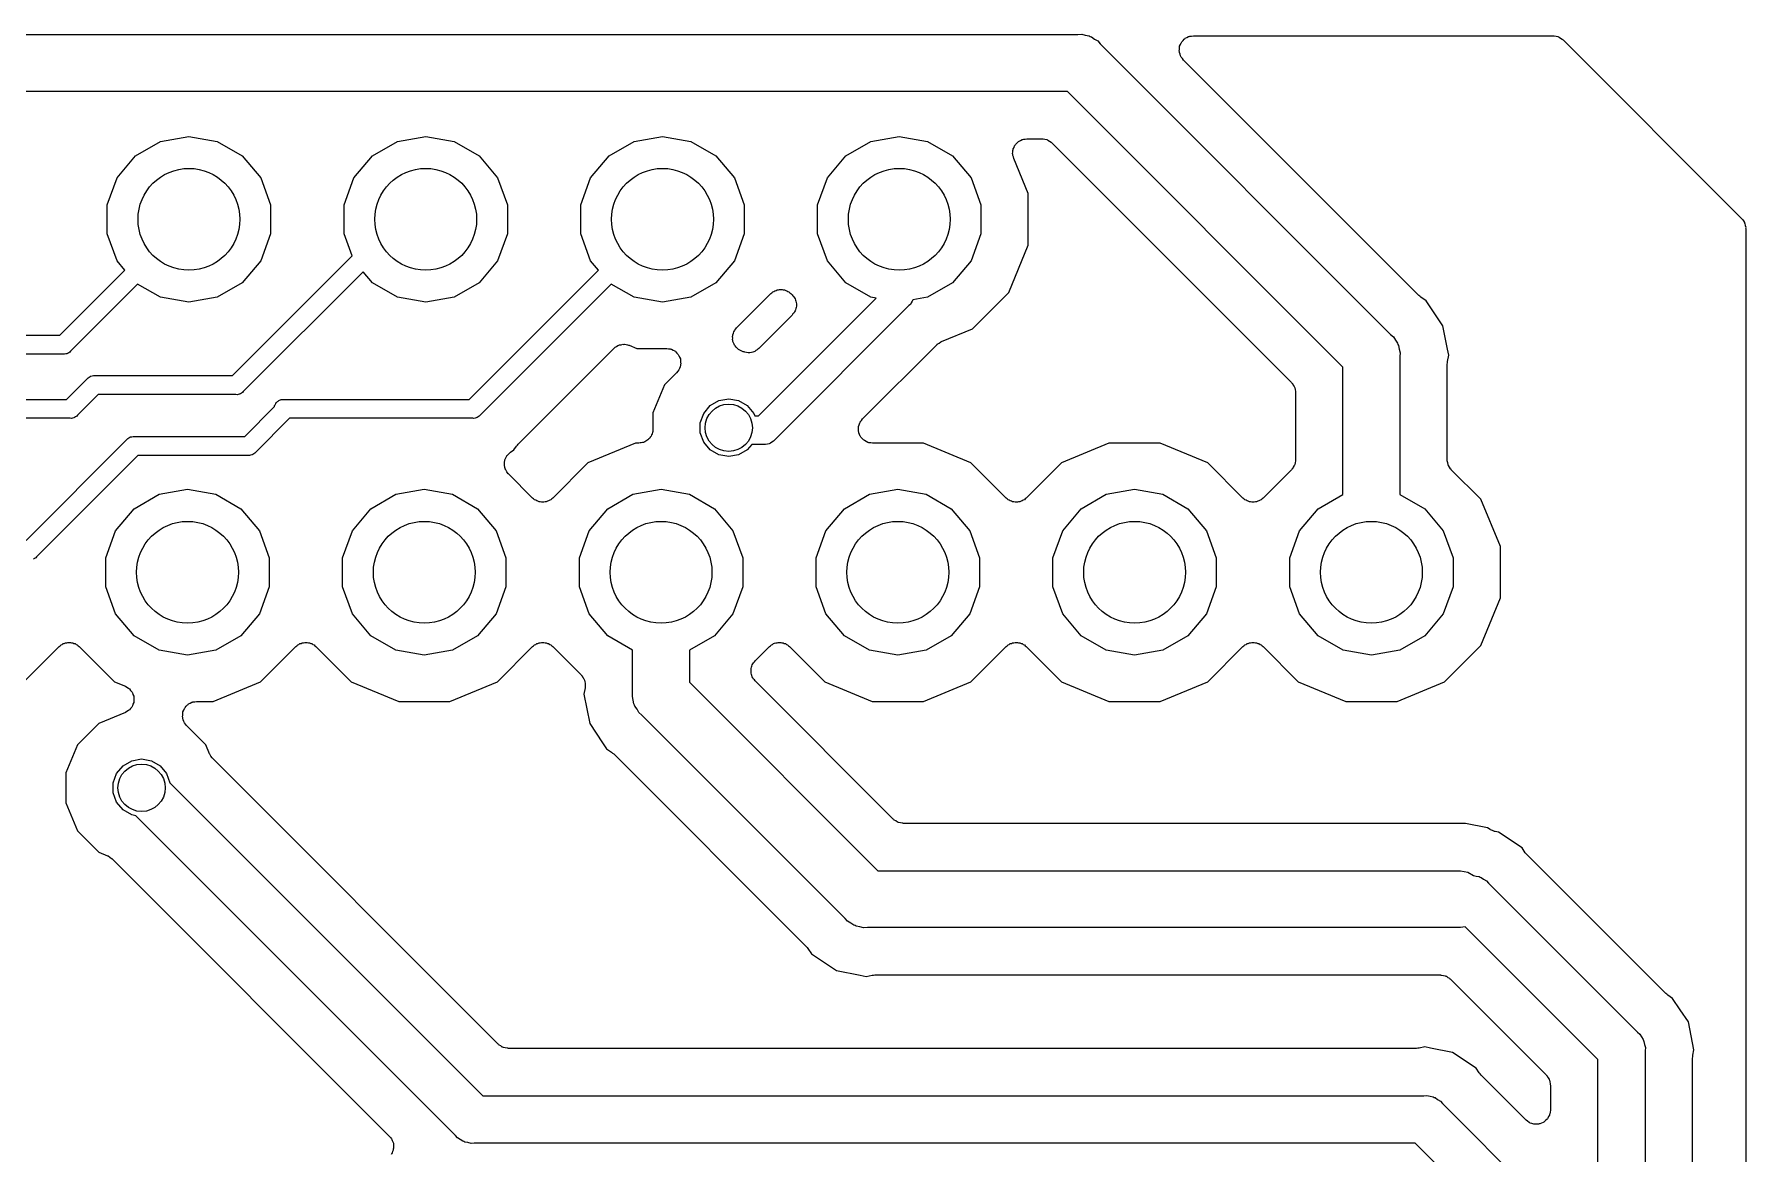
# Model space of a CAD drawing. Extents: x 24 to 196, y -189 to -31.
# Drawn here: x 177.28 to 195.64, y -44.95 to -32.94 of the extents above; entities that cross this region are included whole.
import ezdxf

# ---------------------------------------------------------------- set-up
doc = ezdxf.new("R2010")
doc.units = 0
doc.header["$MEASUREMENT"] = 0
doc.layers.add('BLACK', color=7, linetype='CONTINUOUS')

msp = doc.modelspace()

# ---------------------------------------------------------------- linework, layer by layer
at = {"layer": 'BLACK', "linetype": 'CONTINUOUS'}
for p, q in [((167.933, -32.9438), (188.48, -32.9438)), ((188.48, -32.9438), (188.52, -32.9403)), ((188.52, -32.9403), (188.559, -32.9507)), ((188.559, -32.9507), (188.599, -32.9578)), ((188.599, -32.9578), (188.611, -32.9646)), ((188.611, -32.9646), (188.624, -32.9681)), ((188.624, -32.9681), (188.657, -32.9913)), ((188.657, -32.9913), (188.692, -33.0115)), ((188.692, -33.0115), (188.718, -33.0425)), ((188.718, -33.0425), (191.834, -36.1583)), ((189.58, -33.0514), (189.587, -33.0327)), ((189.587, -33.0327), (189.591, -33.0276)), ((189.591, -33.0276), (189.594, -33.0215)), ((189.594, -33.0215), (189.608, -33.0074)), ((189.608, -33.0074), (189.621, -32.9922)), ((189.621, -32.9922), (189.627, -32.9888)), ((189.627, -32.9888), (189.631, -32.9841)), ((189.631, -32.9841), (189.649, -32.9756)), ((189.649, -32.9756), (189.667, -32.9657)), ((189.667, -32.9657), (189.673, -32.9645)), ((189.673, -32.9645), (189.679, -32.9617)), ((189.679, -32.9617), (189.699, -32.96)), ((189.699, -32.96), (189.719, -32.9565)), ((189.719, -32.9565), (193.577, -32.9565)), ((193.577, -32.9565), (193.583, -32.9577)), ((193.583, -32.9577), (193.59, -32.9571)), ((193.59, -32.9571), (193.609, -32.9622)), ((193.609, -32.9622), (193.629, -32.9657)), ((193.629, -32.9657), (193.634, -32.969)), ((193.634, -32.969), (193.641, -32.9708)), ((193.641, -32.9708), (193.657, -32.9822)), ((193.657, -32.9822), (193.675, -32.9922)), ((193.675, -32.9922), (193.679, -32.9973)), ((193.679, -32.9973), (193.684, -33.0011)), ((193.684, -33.0011), (195.599, -34.9157)), ((189.567, -33.1222), (189.569, -33.1024)), ((189.569, -33.1287), (189.567, -33.1222)), ((189.569, -33.0824), (189.571, -33.0761)), ((189.569, -33.1024), (189.569, -33.0824)), ((189.569, -33.1354), (189.569, -33.1287)), ((189.575, -33.1541), (189.569, -33.1354)), ((189.571, -33.0695), (189.58, -33.0514)), ((189.571, -33.0761), (189.571, -33.0695)), ((189.581, -33.1733), (189.575, -33.1541)), ((189.584, -33.1788), (189.581, -33.1733)), ((189.587, -33.1851), (189.584, -33.1788)), ((189.6, -33.2004), (189.587, -33.1851)), ((189.611, -33.2167), (189.6, -33.2004)), ((192.136, -35.7412), (189.611, -33.2167)), ((188.367, -33.5534), (168.046, -33.5534)), ((191.323, -36.5095), (188.367, -33.5534)), ((178.371, -34.2434), (178.639, -34.0888)), ((178.639, -34.0888), (178.943, -34.0352)), ((178.943, -34.0352), (179.247, -34.0888)), ((179.247, -34.0888), (179.515, -34.2434)), ((180.911, -34.2434), (181.179, -34.0888)), ((181.179, -34.0888), (181.483, -34.0352)), ((181.483, -34.0352), (181.787, -34.0888)), ((181.787, -34.0888), (182.055, -34.2434)), ((183.451, -34.2434), (183.719, -34.0888)), ((183.719, -34.0888), (184.023, -34.0352)), ((184.023, -34.0352), (184.327, -34.0888)), ((184.327, -34.0888), (184.595, -34.2434)), ((185.991, -34.2434), (186.259, -34.0888)), ((186.259, -34.0888), (186.563, -34.0352)), ((186.563, -34.0352), (186.867, -34.0888)), ((186.867, -34.0888), (187.135, -34.2434)), ((187.794, -34.1532), (187.8, -34.1376)), ((187.8, -34.1376), (187.806, -34.1299)), ((187.806, -34.1299), (187.811, -34.121)), ((187.811, -34.121), (187.823, -34.1098)), ((187.823, -34.1098), (187.834, -34.0971)), ((187.834, -34.0971), (187.842, -34.092)), ((187.842, -34.092), (187.85, -34.0853)), ((187.85, -34.0853), (187.865, -34.0789)), ((187.865, -34.0789), (187.88, -34.0706)), ((187.88, -34.0706), (187.889, -34.0688)), ((187.889, -34.0688), (187.899, -34.065)), ((187.899, -34.065), (187.915, -34.0643)), ((187.915, -34.0643), (187.932, -34.0614)), ((187.932, -34.0614), (188.094, -34.0614)), ((188.094, -34.0614), (188.1, -34.0626)), ((188.1, -34.0626), (188.107, -34.062)), ((188.107, -34.062), (188.126, -34.0671)), ((188.126, -34.0671), (188.146, -34.0706)), ((188.146, -34.0706), (188.152, -34.0739)), ((188.152, -34.0739), (188.158, -34.0757)), ((188.158, -34.0757), (188.174, -34.0871)), ((188.174, -34.0871), (188.192, -34.0971)), ((188.192, -34.0971), (188.196, -34.1022)), ((188.196, -34.1022), (188.201, -34.106)), ((188.201, -34.106), (190.771, -36.6752)), ((178.172, -34.4801), (178.371, -34.2434)), ((179.515, -34.2434), (179.714, -34.4801)), ((180.712, -34.4801), (180.911, -34.2434)), ((182.055, -34.2434), (182.254, -34.4801)), ((183.252, -34.4801), (183.451, -34.2434)), ((184.595, -34.2434), (184.794, -34.4801)), ((185.792, -34.4801), (185.991, -34.2434)), ((187.135, -34.2434), (187.334, -34.4801)), ((187.779, -34.2204), (187.782, -34.204)), ((187.782, -34.2302), (187.779, -34.2204)), ((187.782, -34.1873), (187.785, -34.1779)), ((187.782, -34.204), (187.782, -34.1873)), ((187.782, -34.2403), (187.782, -34.2302)), ((187.787, -34.2559), (187.782, -34.2403)), ((187.785, -34.1779), (187.786, -34.168)), ((187.786, -34.168), (187.794, -34.1532)), ((187.791, -34.2721), (187.787, -34.2559)), ((187.947, -34.6496), (187.791, -34.2721)), ((178.067, -34.7705), (178.172, -34.4801)), ((179.714, -34.4801), (179.819, -34.7705)), ((180.607, -34.7705), (180.712, -34.4801)), ((182.254, -34.4801), (182.359, -34.7705)), ((183.147, -34.7705), (183.252, -34.4801)), ((184.794, -34.4801), (184.899, -34.7705)), ((185.687, -34.7705), (185.792, -34.4801)), ((187.334, -34.4801), (187.439, -34.7705)), ((187.947, -35.2004), (187.947, -34.6496)), ((178.067, -35.0795), (178.067, -34.7705)), ((179.819, -34.7705), (179.819, -35.0795)), ((180.607, -35.0795), (180.607, -34.7705)), ((182.359, -34.7705), (182.359, -35.0795)), ((183.147, -35.0795), (183.147, -34.7705)), ((184.899, -34.7705), (184.899, -35.0795)), ((185.687, -35.0795), (185.687, -34.7705)), ((187.439, -34.7705), (187.439, -35.0795)), ((195.599, -34.9157), (195.603, -34.9212)), ((195.603, -34.9212), (195.608, -34.9255)), ((195.608, -34.9255), (195.618, -34.9427)), ((195.618, -34.9427), (195.629, -34.959)), ((195.629, -34.959), (195.631, -34.9655)), ((195.631, -34.9655), (195.634, -34.9713)), ((195.634, -34.9713), (195.638, -34.9909)), ((195.638, -34.9909), (195.643, -35.0102)), ((195.643, -35.0102), (195.642, -35.0169)), ((195.642, -35.0169), (195.644, -35.0235)), ((195.644, -35.0235), (195.643, -150.796)), ((178.172, -35.3699), (178.067, -35.0795)), ((179.819, -35.0795), (179.714, -35.3699)), ((180.693, -35.3171), (180.607, -35.0795)), ((182.359, -35.0795), (182.254, -35.3699)), ((183.252, -35.3699), (183.147, -35.0795)), ((184.899, -35.0795), (184.794, -35.3699)), ((185.792, -35.3699), (185.687, -35.0795)), ((187.439, -35.0795), (187.334, -35.3699)), ((187.737, -35.7091), (187.947, -35.2004)), ((178.255, -35.4689), (178.172, -35.3699)), ((179.409, -36.6014), (180.693, -35.3171)), ((179.714, -35.3699), (179.515, -35.6066)), ((182.254, -35.3699), (182.055, -35.6066)), ((183.335, -35.4689), (183.252, -35.3699)), ((184.794, -35.3699), (184.595, -35.6066)), ((185.991, -35.6066), (185.792, -35.3699)), ((187.334, -35.3699), (187.135, -35.6066)), ((177.557, -36.1676), (178.255, -35.4689)), ((178.393, -35.6191), (177.674, -36.3379)), ((178.639, -35.7612), (178.393, -35.6191)), ((179.515, -35.6066), (179.247, -35.7612)), ((180.811, -35.487), (179.526, -36.7717)), ((180.911, -35.6066), (180.811, -35.487)), ((181.179, -35.7612), (180.911, -35.6066)), ((182.055, -35.6066), (181.787, -35.7612)), ((181.949, -36.8554), (183.335, -35.4689)), ((183.473, -35.6191), (182.066, -37.0257)), ((183.719, -35.7612), (183.473, -35.6191)), ((184.595, -35.6066), (184.327, -35.7612)), ((186.259, -35.7612), (185.991, -35.6066)), ((187.135, -35.6066), (186.867, -35.7612)), ((178.943, -35.8148), (178.639, -35.7612)), ((179.247, -35.7612), (178.943, -35.8148)), ((181.483, -35.8148), (181.179, -35.7612)), ((181.787, -35.7612), (181.483, -35.8148)), ((184.023, -35.8148), (183.719, -35.7612)), ((184.327, -35.7612), (184.023, -35.8148)), ((184.818, -36.0872), (185.185, -35.7205)), ((185.052, -37.0332), (186.314, -35.771)), ((185.185, -35.7205), (185.196, -35.7128)), ((185.196, -35.7128), (185.206, -35.7034)), ((185.206, -35.7034), (185.218, -35.6977)), ((185.218, -35.6977), (185.229, -35.6901)), ((185.229, -35.6901), (185.241, -35.6867)), ((185.241, -35.6867), (185.254, -35.681)), ((185.254, -35.681), (185.267, -35.6799)), ((185.267, -35.6799), (185.28, -35.6764)), ((185.28, -35.6764), (185.293, -35.6776)), ((185.293, -35.6776), (185.306, -35.6764)), ((185.306, -35.6764), (185.319, -35.6799)), ((185.319, -35.6799), (185.332, -35.681)), ((185.332, -35.681), (185.345, -35.6867)), ((185.345, -35.6867), (185.357, -35.6901)), ((185.357, -35.6901), (185.368, -35.6977)), ((185.368, -35.6977), (185.38, -35.7034)), ((185.38, -35.7034), (185.39, -35.7128)), ((185.39, -35.7128), (185.401, -35.7205)), ((185.401, -35.7205), (185.416, -35.7355)), ((185.416, -35.7355), (185.423, -35.7464)), ((185.423, -35.7464), (185.433, -35.7559)), ((185.433, -35.7559), (185.439, -35.7679)), ((185.439, -35.7679), (185.446, -35.7789)), ((185.446, -35.7789), (185.45, -35.7917)), ((185.45, -35.7917), (185.455, -35.8038)), ((186.314, -35.771), (186.259, -35.7612)), ((186.705, -35.7966), (186.703, -35.8032)), ((186.708, -35.7907), (186.705, -35.7966)), ((186.709, -35.7891), (186.708, -35.7907)), ((186.867, -35.7612), (186.709, -35.7891)), ((187.347, -36.0986), (187.737, -35.7091)), ((192.148, -35.7498), (192.136, -35.7412)), ((192.159, -35.7602), (192.148, -35.7498)), ((192.214, -35.7972), (192.159, -35.7602)), ((192.251, -35.8526), (192.214, -35.7972)), ((185.416, -35.951), (185.055, -36.3116)), ((186.666, -35.8503), (185.228, -37.2887)), ((185.423, -35.9401), (185.416, -35.951)), ((185.433, -35.9307), (185.423, -35.9401)), ((185.439, -35.9186), (185.433, -35.9307)), ((185.446, -35.9077), (185.439, -35.9186)), ((185.45, -35.8948), (185.446, -35.9077)), ((185.455, -35.8827), (185.45, -35.8948)), ((185.455, -35.8038), (185.456, -35.8171)), ((185.456, -35.8694), (185.455, -35.8827)), ((185.456, -35.8171), (185.46, -35.83)), ((185.46, -35.8566), (185.456, -35.8694)), ((185.46, -35.83), (185.459, -35.8433)), ((185.459, -35.8433), (185.46, -35.8566)), ((186.682, -35.8373), (186.666, -35.8503)), ((186.692, -35.8198), (186.682, -35.8373)), ((186.703, -35.8032), (186.692, -35.8198)), ((192.394, -36.0661), (192.251, -35.8526)), ((192.251, -35.8526), (192.251, -35.8526)), ((175.432, -36.1676), (177.557, -36.1676)), ((184.777, -36.162), (184.784, -36.1467)), ((184.777, -36.172), (184.777, -36.162)), ((184.784, -36.1467), (184.788, -36.1306)), ((184.788, -36.1306), (184.794, -36.1224)), ((184.794, -36.1224), (184.798, -36.1131)), ((184.798, -36.1131), (184.809, -36.1009)), ((184.809, -36.1009), (184.818, -36.0872)), ((187.015, -36.2361), (187.347, -36.0986)), ((191.834, -36.1583), (191.865, -36.1843)), ((192.444, -36.3179), (192.394, -36.0661)), ((177.665, -36.3482), (177.653, -36.355)), ((177.674, -36.3379), (177.665, -36.3482)), ((182.475, -37.335), (183.501, -36.309)), ((183.501, -36.309), (183.509, -36.3033)), ((183.509, -36.3033), (183.516, -36.2959)), ((183.516, -36.2959), (183.531, -36.2882)), ((183.531, -36.2882), (183.544, -36.2786)), ((183.544, -36.2786), (183.554, -36.2761)), ((183.554, -36.2761), (183.563, -36.2714)), ((183.563, -36.2714), (183.58, -36.2693)), ((183.58, -36.2693), (183.596, -36.2649)), ((183.596, -36.2649), (183.606, -36.2658)), ((183.606, -36.2658), (183.616, -36.2645)), ((183.616, -36.2645), (183.632, -36.2681)), ((183.632, -36.2681), (183.648, -36.2696)), ((183.648, -36.2696), (183.657, -36.2738)), ((183.657, -36.2738), (183.667, -36.276)), ((183.667, -36.276), (183.748, -36.3093)), ((183.748, -36.3093), (184.068, -36.3093)), ((184.068, -36.3093), (184.087, -36.3128)), ((184.087, -36.3128), (184.107, -36.3145)), ((184.107, -36.3145), (184.113, -36.3173)), ((184.113, -36.3173), (184.12, -36.3185)), ((184.12, -36.3185), (184.137, -36.3284)), ((184.137, -36.3284), (184.155, -36.3369)), ((184.155, -36.3369), (184.16, -36.3416)), ((184.16, -36.3416), (184.166, -36.345)), ((184.166, -36.345), (184.178, -36.3602)), ((184.774, -36.1817), (184.777, -36.172)), ((184.776, -36.1983), (184.774, -36.1817)), ((184.775, -36.2149), (184.776, -36.1983)), ((184.778, -36.2245), (184.775, -36.2149)), ((184.779, -36.2345), (184.778, -36.2245)), ((184.786, -36.2495), (184.779, -36.2345)), ((184.791, -36.2654), (184.786, -36.2495)), ((184.797, -36.2733), (184.791, -36.2654)), ((184.801, -36.2824), (184.797, -36.2733)), ((184.813, -36.2942), (184.801, -36.2824)), ((184.823, -36.3074), (184.813, -36.2942)), ((184.832, -36.3128), (184.823, -36.3074)), ((184.839, -36.3198), (184.832, -36.3128)), ((184.854, -36.3269), (184.839, -36.3198)), ((184.868, -36.3358), (184.854, -36.3269)), ((184.889, -36.3446), (184.868, -36.3358)), ((184.899, -36.3468), (184.889, -36.3446)), ((184.908, -36.351), (184.899, -36.3468)), ((184.925, -36.3525), (184.908, -36.351)), ((184.941, -36.3561), (184.925, -36.3525)), ((184.977, -36.3513), (184.961, -36.3556)), ((184.993, -36.3492), (184.977, -36.3513)), ((185.002, -36.3445), (184.993, -36.3492)), ((185.012, -36.3419), (185.002, -36.3445)), ((185.026, -36.3324), (185.012, -36.3419)), ((185.04, -36.3247), (185.026, -36.3324)), ((185.047, -36.3173), (185.04, -36.3247)), ((185.055, -36.3116), (185.047, -36.3173)), ((186.169, -37.0655), (186.966, -36.2692)), ((186.966, -36.2692), (186.968, -36.2672)), ((186.968, -36.2672), (186.97, -36.2646)), ((186.97, -36.2646), (186.99, -36.2521)), ((186.99, -36.2521), (187.009, -36.2388)), ((187.009, -36.2388), (187.012, -36.2379)), ((187.012, -36.2379), (187.015, -36.2361)), ((191.865, -36.1843), (191.885, -36.2193)), ((191.885, -36.2193), (191.909, -36.2524)), ((191.909, -36.2524), (191.912, -36.2656)), ((191.912, -36.2656), (191.919, -36.2773)), ((191.919, -36.2773), (191.926, -36.3172)), ((191.926, -36.3172), (191.936, -36.3562)), ((192.457, -36.3832), (192.444, -36.3179)), ((192.444, -36.3179), (192.444, -36.3179)), ((177.594, -36.3708), (175.469, -36.3708)), ((177.608, -36.372), (177.594, -36.3708)), ((177.621, -36.3685), (177.608, -36.372)), ((177.634, -36.3662), (177.621, -36.3685)), ((177.638, -36.3639), (177.634, -36.3662)), ((177.642, -36.3627), (177.638, -36.3639)), ((177.653, -36.355), (177.642, -36.3627)), ((184.178, -36.3602), (184.193, -36.3743)), ((184.193, -36.3743), (184.195, -36.3804)), ((184.195, -36.3804), (184.2, -36.3855)), ((184.2, -36.3855), (184.206, -36.4042)), ((184.202, -36.5316), (184.2, -36.5379)), ((184.206, -36.5261), (184.202, -36.5316)), ((184.206, -36.4042), (184.215, -36.4223)), ((184.211, -36.5069), (184.206, -36.5261)), ((184.218, -36.4882), (184.211, -36.5069)), ((184.215, -36.4223), (184.215, -36.4289)), ((184.215, -36.4289), (184.218, -36.4352)), ((184.218, -36.4352), (184.218, -36.4552)), ((184.218, -36.4552), (184.22, -36.475)), ((184.22, -36.475), (184.218, -36.4815)), ((184.218, -36.4815), (184.218, -36.4882)), ((184.951, -36.3548), (184.941, -36.3561)), ((184.961, -36.3556), (184.951, -36.3548)), ((191.323, -37.8741), (191.323, -36.5095)), ((191.936, -36.3562), (191.933, -36.3965)), ((191.933, -36.3965), (191.933, -37.8741)), ((192.441, -36.4783), (192.443, -36.4635)), ((192.441, -37.502), (192.441, -36.4783)), ((192.443, -36.4635), (192.444, -36.4485)), ((192.444, -36.4485), (192.457, -36.3832)), ((177.631, -36.8554), (177.852, -36.6343)), ((177.852, -36.6343), (177.861, -36.624)), ((177.861, -36.624), (177.872, -36.6172)), ((177.872, -36.6172), (177.883, -36.6095)), ((177.883, -36.6095), (177.888, -36.6083)), ((177.888, -36.6083), (177.892, -36.6061)), ((177.892, -36.6061), (177.905, -36.6037)), ((177.905, -36.6037), (177.918, -36.6002)), ((177.918, -36.6002), (177.931, -36.6014)), ((177.931, -36.6014), (179.409, -36.6014)), ((184.045, -36.6998), (183.921, -36.9985)), ((184.175, -36.5695), (184.045, -36.6998)), ((184.187, -36.5532), (184.175, -36.5695)), ((184.2, -36.5379), (184.187, -36.5532)), ((190.771, -36.6752), (190.774, -36.6807)), ((190.774, -36.6807), (190.78, -36.685)), ((190.78, -36.685), (190.79, -36.7023)), ((190.79, -36.7023), (190.801, -36.7186)), ((190.801, -36.7186), (190.803, -36.7251)), ((175.605, -36.8554), (177.631, -36.8554)), ((177.969, -36.8046), (177.748, -37.0257)), ((179.447, -36.8046), (177.969, -36.8046)), ((179.46, -36.8058), (179.447, -36.8046)), ((179.473, -36.8023), (179.46, -36.8058)), ((179.486, -36.7999), (179.473, -36.8023)), ((179.49, -36.7977), (179.486, -36.7999)), ((179.495, -36.7965), (179.49, -36.7977)), ((179.506, -36.7888), (179.495, -36.7965)), ((179.517, -36.782), (179.506, -36.7888)), ((179.526, -36.7717), (179.517, -36.782)), ((179.87, -36.9054), (179.875, -36.8985)), ((179.875, -36.8985), (179.88, -36.8907)), ((179.88, -36.8907), (179.887, -36.8849)), ((179.887, -36.8849), (179.893, -36.878)), ((179.893, -36.878), (179.901, -36.8735)), ((179.901, -36.8735), (179.907, -36.8677)), ((179.907, -36.8677), (179.916, -36.8646)), ((179.916, -36.8646), (179.924, -36.8601)), ((179.924, -36.8601), (179.933, -36.8585)), ((179.933, -36.8585), (179.941, -36.8554)), ((179.941, -36.8554), (181.949, -36.8554)), ((184.535, -36.9231), (184.628, -36.8694)), ((184.628, -36.8694), (184.734, -36.8507)), ((184.734, -36.8507), (184.84, -36.8694)), ((184.84, -36.8694), (184.933, -36.9231)), ((190.803, -36.7251), (190.806, -36.7309)), ((190.806, -36.7309), (190.809, -36.7505)), ((190.809, -36.7505), (190.815, -36.7697)), ((190.815, -36.7697), (190.814, -36.7764)), ((190.814, -36.7764), (190.815, -36.783)), ((190.815, -36.783), (190.815, -37.502)), ((177.669, -37.0586), (175.643, -37.0586)), ((177.682, -37.0598), (177.669, -37.0586)), ((177.695, -37.0563), (177.682, -37.0598)), ((177.708, -37.0539), (177.695, -37.0563)), ((177.712, -37.0517), (177.708, -37.0539)), ((177.717, -37.0505), (177.712, -37.0517)), ((177.728, -37.0428), (177.717, -37.0505)), ((177.739, -37.036), (177.728, -37.0428)), ((177.748, -37.0257), (177.739, -37.036)), ((179.541, -37.2534), (179.859, -36.9357)), ((180.023, -37.0586), (179.658, -37.4237)), ((179.859, -36.9357), (179.86, -36.9306)), ((179.86, -36.9306), (179.862, -36.9217)), ((179.862, -36.9217), (179.867, -36.9139)), ((179.867, -36.9139), (179.87, -36.9054)), ((181.987, -37.0586), (180.023, -37.0586)), ((182, -37.0598), (181.987, -37.0586)), ((182.013, -37.0563), (182, -37.0598)), ((182.026, -37.0539), (182.013, -37.0563)), ((182.03, -37.0517), (182.026, -37.0539)), ((182.035, -37.0505), (182.03, -37.0517)), ((182.046, -37.0428), (182.035, -37.0505)), ((182.057, -37.036), (182.046, -37.0428)), ((182.066, -37.0257), (182.057, -37.036)), ((183.921, -36.9985), (183.921, -37.1733)), ((184.429, -37.1065), (184.466, -37.0055)), ((184.466, -37.0055), (184.535, -36.9231)), ((184.933, -36.9231), (185.002, -37.0055)), ((185.002, -37.0055), (185.012, -37.0332)), ((185.012, -37.0332), (185.052, -37.0332)), ((186.145, -37.0971), (186.158, -37.0818)), ((186.158, -37.0818), (186.169, -37.0655)), ((178.287, -37.276), (178.298, -37.2692)), ((178.298, -37.2692), (178.309, -37.2615)), ((178.309, -37.2615), (178.314, -37.2603)), ((178.314, -37.2603), (178.318, -37.2581)), ((178.318, -37.2581), (178.331, -37.2557)), ((178.331, -37.2557), (178.344, -37.2522)), ((178.344, -37.2522), (178.357, -37.2534)), ((178.357, -37.2534), (179.541, -37.2534)), ((183.886, -37.2713), (183.876, -37.2798)), ((183.892, -37.2597), (183.886, -37.2713)), ((183.901, -37.2495), (183.892, -37.2597)), ((183.906, -37.237), (183.901, -37.2495)), ((183.912, -37.2254), (183.906, -37.237)), ((183.915, -37.2123), (183.912, -37.2254)), ((183.919, -37.1998), (183.915, -37.2123)), ((183.921, -37.1733), (183.919, -37.1864)), ((183.919, -37.1864), (183.919, -37.1998)), ((184.429, -37.2139), (184.429, -37.1065)), ((184.466, -37.315), (184.429, -37.2139)), ((186.125, -37.16), (186.127, -37.1535)), ((186.127, -37.1798), (186.125, -37.16)), ((186.127, -37.1468), (186.134, -37.1281)), ((186.127, -37.1535), (186.127, -37.1468)), ((186.127, -37.1998), (186.127, -37.1798)), ((186.129, -37.2061), (186.127, -37.1998)), ((186.13, -37.2127), (186.129, -37.2061)), ((186.138, -37.2308), (186.13, -37.2127)), ((186.134, -37.1281), (186.139, -37.1089)), ((186.145, -37.2495), (186.138, -37.2308)), ((186.139, -37.1089), (186.143, -37.1034)), ((186.143, -37.1034), (186.145, -37.0971)), ((186.149, -37.2546), (186.145, -37.2495)), ((186.152, -37.2607), (186.149, -37.2546)), ((186.166, -37.2748), (186.152, -37.2607)), ((177.196, -38.3682), (178.278, -37.2863)), ((178.278, -37.2863), (178.287, -37.276)), ((179.605, -37.4543), (179.592, -37.4578)), ((179.618, -37.4519), (179.605, -37.4543)), ((179.622, -37.4497), (179.618, -37.4519)), ((179.627, -37.4485), (179.622, -37.4497)), ((179.638, -37.4408), (179.627, -37.4485)), ((179.649, -37.434), (179.638, -37.4408)), ((179.658, -37.4237), (179.649, -37.434)), ((182.356, -37.4574), (182.374, -37.4403)), ((182.374, -37.4403), (182.391, -37.4227)), ((182.391, -37.4227), (182.393, -37.422)), ((182.393, -37.422), (182.394, -37.4208)), ((182.394, -37.4208), (182.43, -37.3965)), ((182.43, -37.3965), (182.456, -37.3581)), ((182.456, -37.3581), (182.467, -37.3473)), ((182.467, -37.3473), (182.475, -37.335)), ((183.733, -37.3257), (183.224, -37.5364)), ((183.769, -37.3257), (183.733, -37.3257)), ((183.782, -37.3234), (183.769, -37.3257)), ((183.795, -37.3234), (183.782, -37.3234)), ((183.808, -37.3188), (183.795, -37.3234)), ((183.821, -37.3165), (183.808, -37.3188)), ((183.833, -37.3098), (183.821, -37.3165)), ((183.845, -37.3053), (183.833, -37.3098)), ((183.855, -37.2967), (183.845, -37.3053)), ((183.867, -37.29), (183.855, -37.2967)), ((183.876, -37.2798), (183.867, -37.29)), ((184.535, -37.3973), (184.466, -37.315)), ((184.628, -37.451), (184.535, -37.3973)), ((184.734, -37.4697), (184.628, -37.451)), ((184.84, -37.451), (184.734, -37.4697)), ((184.933, -37.3973), (184.84, -37.451)), ((184.983, -37.338), (184.933, -37.3973)), ((185.109, -37.338), (184.983, -37.338)), ((185.129, -37.3398), (185.109, -37.338)), ((185.148, -37.3345), (185.129, -37.3398)), ((185.168, -37.331), (185.148, -37.3345)), ((185.174, -37.3276), (185.168, -37.331)), ((185.181, -37.3259), (185.174, -37.3276)), ((185.197, -37.3143), (185.181, -37.3259)), ((185.215, -37.3041), (185.197, -37.3143)), ((185.228, -37.2887), (185.215, -37.3041)), ((186.179, -37.29), (186.166, -37.2748)), ((186.185, -37.2934), (186.179, -37.29)), ((186.19, -37.2981), (186.185, -37.2934)), ((186.208, -37.3066), (186.19, -37.2981)), ((186.225, -37.3165), (186.208, -37.3066)), ((186.231, -37.3177), (186.225, -37.3165)), ((186.238, -37.3205), (186.231, -37.3177)), ((186.257, -37.3222), (186.238, -37.3205)), ((186.277, -37.3257), (186.257, -37.3222)), ((186.823, -37.3257), (186.277, -37.3257)), ((187.332, -37.5364), (186.823, -37.3257)), ((188.813, -37.3257), (188.304, -37.5364)), ((189.363, -37.3257), (188.813, -37.3257)), ((189.872, -37.5364), (189.363, -37.3257)), ((178.395, -37.4566), (177.308, -38.5437)), ((179.579, -37.4566), (178.395, -37.4566)), ((179.592, -37.4578), (179.579, -37.4566)), ((182.327, -37.5575), (182.329, -37.5328)), ((182.327, -37.5591), (182.327, -37.5575)), ((182.327, -37.5608), (182.327, -37.5591)), ((182.333, -37.5848), (182.327, -37.5608)), ((182.329, -37.5328), (182.332, -37.5081)), ((182.332, -37.5049), (182.343, -37.4826)), ((182.332, -37.5066), (182.332, -37.5049)), ((182.332, -37.5081), (182.332, -37.5066)), ((182.339, -37.6089), (182.333, -37.5848)), ((182.34, -37.6103), (182.339, -37.6089)), ((182.341, -37.6119), (182.34, -37.6103)), ((182.355, -37.6323), (182.341, -37.6119)), ((182.343, -37.4826), (182.354, -37.4601)), ((182.354, -37.4601), (182.355, -37.4589)), ((182.355, -37.4589), (182.356, -37.4574)), ((182.369, -37.6529), (182.355, -37.6323)), ((183.224, -37.5364), (182.846, -37.9145)), ((187.71, -37.9145), (187.332, -37.5364)), ((188.304, -37.5364), (187.926, -37.9145)), ((190.25, -37.9145), (189.872, -37.5364)), ((190.771, -37.6097), (190.466, -37.9145)), ((190.774, -37.6042), (190.771, -37.6097)), ((190.78, -37.5999), (190.774, -37.6042)), ((190.79, -37.5827), (190.78, -37.5999)), ((190.801, -37.5664), (190.79, -37.5827)), ((190.803, -37.5599), (190.801, -37.5664)), ((190.806, -37.5541), (190.803, -37.5599)), ((190.809, -37.5345), (190.806, -37.5541)), ((190.815, -37.5153), (190.809, -37.5345)), ((190.815, -37.502), (190.814, -37.5086)), ((190.814, -37.5086), (190.815, -37.5153)), ((192.442, -37.5086), (192.441, -37.502)), ((192.441, -37.5153), (192.442, -37.5086)), ((192.447, -37.5345), (192.441, -37.5153)), ((192.45, -37.5541), (192.447, -37.5345)), ((192.453, -37.5599), (192.45, -37.5541)), ((192.455, -37.5664), (192.453, -37.5599)), ((192.466, -37.5827), (192.455, -37.5664)), ((192.476, -37.5999), (192.466, -37.5827)), ((192.482, -37.6042), (192.476, -37.5999)), ((192.485, -37.6097), (192.482, -37.6042)), ((192.802, -37.9259), (192.485, -37.6097)), ((178.624, -37.8738), (178.928, -37.8202)), ((178.928, -37.8202), (179.232, -37.8738)), ((181.164, -37.8738), (181.468, -37.8202)), ((181.468, -37.8202), (181.772, -37.8738)), ((182.37, -37.6539), (182.369, -37.6529)), ((182.371, -37.6553), (182.37, -37.6539)), ((182.63, -37.9145), (182.371, -37.6553)), ((183.704, -37.8738), (184.008, -37.8202)), ((184.008, -37.8202), (184.312, -37.8738)), ((186.244, -37.8738), (186.548, -37.8202)), ((186.548, -37.8202), (186.852, -37.8738)), ((188.784, -37.8738), (189.088, -37.8202)), ((189.088, -37.8202), (189.392, -37.8738)), ((178.356, -38.0284), (178.624, -37.8738)), ((179.232, -37.8738), (179.5, -38.0284)), ((180.896, -38.0284), (181.164, -37.8738)), ((181.772, -37.8738), (182.04, -38.0284)), ((182.641, -37.9222), (182.63, -37.9145)), ((182.651, -37.9316), (182.641, -37.9222)), ((182.663, -37.9373), (182.651, -37.9316)), ((182.674, -37.9449), (182.663, -37.9373)), ((182.686, -37.9483), (182.674, -37.9449)), ((182.699, -37.954), (182.686, -37.9483)), ((182.712, -37.9551), (182.699, -37.954)), ((182.725, -37.9586), (182.712, -37.9551)), ((182.738, -37.9574), (182.725, -37.9586)), ((182.751, -37.9586), (182.738, -37.9574)), ((182.764, -37.9551), (182.751, -37.9586)), ((182.777, -37.954), (182.764, -37.9551)), ((182.79, -37.9483), (182.777, -37.954)), ((182.802, -37.9449), (182.79, -37.9483)), ((182.813, -37.9373), (182.802, -37.9449)), ((182.825, -37.9316), (182.813, -37.9373)), ((182.835, -37.9222), (182.825, -37.9316)), ((182.846, -37.9145), (182.835, -37.9222)), ((183.436, -38.0284), (183.704, -37.8738)), ((184.312, -37.8738), (184.58, -38.0284)), ((185.976, -38.0284), (186.244, -37.8738)), ((186.852, -37.8738), (187.12, -38.0284)), ((187.721, -37.9222), (187.71, -37.9145)), ((187.731, -37.9316), (187.721, -37.9222)), ((187.743, -37.9373), (187.731, -37.9316)), ((187.754, -37.9449), (187.743, -37.9373)), ((187.766, -37.9483), (187.754, -37.9449)), ((187.779, -37.954), (187.766, -37.9483)), ((187.792, -37.9551), (187.779, -37.954)), ((187.805, -37.9586), (187.792, -37.9551)), ((187.818, -37.9574), (187.805, -37.9586)), ((187.831, -37.9586), (187.818, -37.9574)), ((187.844, -37.9551), (187.831, -37.9586)), ((187.857, -37.954), (187.844, -37.9551)), ((187.87, -37.9483), (187.857, -37.954)), ((187.882, -37.9449), (187.87, -37.9483)), ((187.893, -37.9373), (187.882, -37.9449)), ((187.905, -37.9316), (187.893, -37.9373)), ((187.915, -37.9222), (187.905, -37.9316)), ((187.926, -37.9145), (187.915, -37.9222)), ((188.516, -38.0284), (188.784, -37.8738)), ((189.392, -37.8738), (189.66, -38.0284)), ((190.261, -37.9222), (190.25, -37.9145)), ((190.271, -37.9316), (190.261, -37.9222)), ((190.283, -37.9373), (190.271, -37.9316)), ((190.294, -37.9449), (190.283, -37.9373)), ((190.306, -37.9483), (190.294, -37.9449)), ((190.319, -37.954), (190.306, -37.9483)), ((190.332, -37.9551), (190.319, -37.954)), ((190.345, -37.9586), (190.332, -37.9551)), ((190.358, -37.9574), (190.345, -37.9586)), ((190.371, -37.9586), (190.358, -37.9574)), ((190.384, -37.9551), (190.371, -37.9586)), ((190.397, -37.954), (190.384, -37.9551)), ((190.41, -37.9483), (190.397, -37.954)), ((190.422, -37.9449), (190.41, -37.9483)), ((190.433, -37.9373), (190.422, -37.9449)), ((190.445, -37.9316), (190.433, -37.9373)), ((190.455, -37.9222), (190.445, -37.9316)), ((190.466, -37.9145), (190.455, -37.9222)), ((191.056, -38.0284), (191.323, -37.8741)), ((191.933, -37.8741), (192.2, -38.0284)), ((193.012, -38.4346), (192.802, -37.9259)), ((178.157, -38.2651), (178.356, -38.0284)), ((179.5, -38.0284), (179.699, -38.2651)), ((180.697, -38.2651), (180.896, -38.0284)), ((182.04, -38.0284), (182.239, -38.2651)), ((183.237, -38.2651), (183.436, -38.0284)), ((184.58, -38.0284), (184.779, -38.2651)), ((185.777, -38.2651), (185.976, -38.0284)), ((187.12, -38.0284), (187.319, -38.2651)), ((188.317, -38.2651), (188.516, -38.0284)), ((189.66, -38.0284), (189.859, -38.2651)), ((190.857, -38.2651), (191.056, -38.0284)), ((192.2, -38.0284), (192.399, -38.2651)), ((178.052, -38.5555), (178.157, -38.2651)), ((179.699, -38.2651), (179.804, -38.5555)), ((180.592, -38.5555), (180.697, -38.2651)), ((182.239, -38.2651), (182.344, -38.5555)), ((183.132, -38.5555), (183.237, -38.2651)), ((184.779, -38.2651), (184.884, -38.5555)), ((185.672, -38.5555), (185.777, -38.2651)), ((187.319, -38.2651), (187.424, -38.5555)), ((188.212, -38.5555), (188.317, -38.2651)), ((189.859, -38.2651), (189.964, -38.5555)), ((190.752, -38.5555), (190.857, -38.2651)), ((192.399, -38.2651), (192.504, -38.5555)), ((177.299, -38.554), (177.288, -38.5608)), ((177.308, -38.5437), (177.299, -38.554)), ((178.052, -38.8645), (178.052, -38.5555)), ((179.804, -38.5555), (179.804, -38.8645)), ((180.592, -38.8645), (180.592, -38.5555)), ((182.344, -38.5555), (182.344, -38.8645)), ((183.132, -38.8645), (183.132, -38.5555)), ((184.884, -38.5555), (184.884, -38.8645)), ((185.672, -38.8645), (185.672, -38.5555)), ((187.424, -38.5555), (187.424, -38.8645)), ((188.212, -38.8645), (188.212, -38.5555)), ((189.964, -38.5555), (189.964, -38.8645)), ((190.752, -38.8645), (190.752, -38.5555)), ((192.504, -38.5555), (192.504, -38.8645)), ((193.012, -38.9854), (193.012, -38.4346)), ((177.288, -38.5608), (177.277, -38.5685)), ((178.157, -39.1549), (178.052, -38.8645)), ((179.804, -38.8645), (179.699, -39.1549)), ((180.697, -39.1549), (180.592, -38.8645)), ((182.344, -38.8645), (182.239, -39.1549)), ((183.237, -39.1549), (183.132, -38.8645)), ((184.884, -38.8645), (184.779, -39.1549)), ((185.777, -39.1549), (185.672, -38.8645)), ((187.424, -38.8645), (187.319, -39.1549)), ((188.317, -39.1549), (188.212, -38.8645)), ((189.964, -38.8645), (189.859, -39.1549)), ((190.857, -39.1549), (190.752, -38.8645)), ((192.504, -38.8645), (192.399, -39.1549)), ((192.802, -39.4941), (193.012, -38.9854)), ((178.356, -39.3916), (178.157, -39.1549)), ((179.699, -39.1549), (179.5, -39.3916)), ((180.896, -39.3916), (180.697, -39.1549)), ((182.239, -39.1549), (182.04, -39.3916)), ((183.436, -39.3916), (183.237, -39.1549)), ((184.779, -39.1549), (184.58, -39.3916)), ((185.976, -39.3916), (185.777, -39.1549)), ((187.319, -39.1549), (187.12, -39.3916)), ((188.516, -39.3916), (188.317, -39.1549)), ((189.859, -39.1549), (189.66, -39.3916)), ((191.056, -39.3916), (190.857, -39.1549)), ((192.399, -39.1549), (192.2, -39.3916)), ((177.594, -39.4751), (177.606, -39.4717)), ((177.606, -39.4717), (177.619, -39.466)), ((177.619, -39.466), (177.632, -39.4649)), ((177.632, -39.4649), (177.645, -39.4614)), ((177.645, -39.4614), (177.658, -39.4626)), ((177.658, -39.4626), (177.671, -39.4614)), ((177.671, -39.4614), (177.684, -39.4649)), ((177.684, -39.4649), (177.697, -39.466)), ((177.697, -39.466), (177.71, -39.4717)), ((177.71, -39.4717), (177.722, -39.4751)), ((178.624, -39.5462), (178.356, -39.3916)), ((179.5, -39.3916), (179.232, -39.5462)), ((180.134, -39.4751), (180.146, -39.4717)), ((180.146, -39.4717), (180.159, -39.466)), ((180.159, -39.466), (180.172, -39.4649)), ((180.172, -39.4649), (180.185, -39.4614)), ((180.185, -39.4614), (180.198, -39.4626)), ((180.198, -39.4626), (180.211, -39.4614)), ((180.211, -39.4614), (180.224, -39.4649)), ((180.224, -39.4649), (180.237, -39.466)), ((180.237, -39.466), (180.25, -39.4717)), ((180.25, -39.4717), (180.262, -39.4751)), ((181.164, -39.5462), (180.896, -39.3916)), ((182.04, -39.3916), (181.772, -39.5462)), ((182.674, -39.4751), (182.686, -39.4717)), ((182.686, -39.4717), (182.699, -39.466)), ((182.699, -39.466), (182.712, -39.4649)), ((182.712, -39.4649), (182.725, -39.4614)), ((182.725, -39.4614), (182.738, -39.4626)), ((182.738, -39.4626), (182.751, -39.4614)), ((182.751, -39.4614), (182.764, -39.4649)), ((182.764, -39.4649), (182.777, -39.466)), ((182.777, -39.466), (182.79, -39.4717)), ((182.79, -39.4717), (182.802, -39.4751)), ((183.703, -39.5459), (183.436, -39.3916)), ((184.58, -39.3916), (184.313, -39.5459)), ((185.214, -39.4751), (185.226, -39.4716)), ((185.226, -39.4716), (185.239, -39.466)), ((185.239, -39.466), (185.252, -39.4649)), ((185.252, -39.4649), (185.265, -39.4614)), ((185.265, -39.4614), (185.278, -39.4626)), ((185.278, -39.4626), (185.291, -39.4614)), ((185.291, -39.4614), (185.304, -39.4649)), ((185.304, -39.4649), (185.317, -39.466)), ((185.317, -39.466), (185.33, -39.4717)), ((185.33, -39.4717), (185.342, -39.4751)), ((186.244, -39.5462), (185.976, -39.3916)), ((187.12, -39.3916), (186.852, -39.5462)), ((187.754, -39.4751), (187.766, -39.4717)), ((187.766, -39.4717), (187.779, -39.466)), ((187.779, -39.466), (187.792, -39.4649)), ((187.792, -39.4649), (187.805, -39.4614)), ((187.805, -39.4614), (187.818, -39.4626)), ((187.818, -39.4626), (187.831, -39.4614)), ((187.831, -39.4614), (187.844, -39.4649)), ((187.844, -39.4649), (187.857, -39.466)), ((187.857, -39.466), (187.87, -39.4717)), ((187.87, -39.4717), (187.882, -39.4751)), ((188.784, -39.5462), (188.516, -39.3916)), ((189.66, -39.3916), (189.392, -39.5462)), ((190.294, -39.4751), (190.306, -39.4717)), ((190.306, -39.4717), (190.319, -39.466)), ((190.319, -39.466), (190.332, -39.4649)), ((190.332, -39.4649), (190.345, -39.4614)), ((190.345, -39.4614), (190.358, -39.4626)), ((190.358, -39.4626), (190.371, -39.4614)), ((190.371, -39.4614), (190.384, -39.4649)), ((190.384, -39.4649), (190.397, -39.466)), ((190.397, -39.466), (190.41, -39.4717)), ((190.41, -39.4717), (190.422, -39.4751)), ((191.324, -39.5462), (191.056, -39.3916)), ((192.2, -39.3916), (191.932, -39.5462)), ((177.172, -39.8836), (177.55, -39.5055)), ((177.55, -39.5055), (177.561, -39.4978)), ((177.561, -39.4978), (177.571, -39.4884)), ((177.571, -39.4884), (177.583, -39.4827)), ((177.583, -39.4827), (177.594, -39.4751)), ((177.722, -39.4751), (177.733, -39.4827)), ((177.733, -39.4827), (177.745, -39.4884)), ((177.745, -39.4884), (177.755, -39.4978)), ((177.755, -39.4978), (177.766, -39.5055)), ((177.766, -39.5055), (178.144, -39.8836)), ((178.928, -39.5998), (178.624, -39.5462)), ((179.232, -39.5462), (178.928, -39.5998)), ((179.712, -39.8836), (180.09, -39.5055)), ((180.09, -39.5055), (180.101, -39.4978)), ((180.101, -39.4978), (180.111, -39.4884)), ((180.111, -39.4884), (180.123, -39.4827)), ((180.123, -39.4827), (180.134, -39.4751)), ((180.262, -39.4751), (180.273, -39.4827)), ((180.273, -39.4827), (180.285, -39.4884)), ((180.285, -39.4884), (180.295, -39.4978)), ((180.295, -39.4978), (180.306, -39.5055)), ((180.306, -39.5055), (180.684, -39.8836)), ((181.468, -39.5998), (181.164, -39.5462)), ((181.772, -39.5462), (181.468, -39.5998)), ((182.252, -39.8836), (182.63, -39.5055)), ((182.63, -39.5055), (182.641, -39.4978)), ((182.641, -39.4978), (182.651, -39.4884)), ((182.651, -39.4884), (182.663, -39.4827)), ((182.663, -39.4827), (182.674, -39.4751)), ((182.802, -39.4751), (182.813, -39.4827)), ((182.813, -39.4827), (182.825, -39.4884)), ((182.825, -39.4884), (182.835, -39.4978)), ((182.835, -39.4978), (182.846, -39.5055)), ((182.846, -39.5055), (183.151, -39.8103)), ((183.703, -40.0021), (183.703, -39.5459)), ((184.313, -39.5459), (184.313, -39.8891)), ((185.017, -39.659), (185.17, -39.5055)), ((185.17, -39.5055), (185.181, -39.4978)), ((185.181, -39.4978), (185.191, -39.4884)), ((185.191, -39.4884), (185.203, -39.4827)), ((185.203, -39.4827), (185.214, -39.4751)), ((185.342, -39.4751), (185.353, -39.4827)), ((185.353, -39.4827), (185.365, -39.4884)), ((185.365, -39.4884), (185.375, -39.4978)), ((185.375, -39.4978), (185.386, -39.5055)), ((185.386, -39.5055), (185.764, -39.8836)), ((186.548, -39.5998), (186.244, -39.5462)), ((186.852, -39.5462), (186.548, -39.5998)), ((187.332, -39.8836), (187.71, -39.5055)), ((187.71, -39.5055), (187.721, -39.4978)), ((187.721, -39.4978), (187.731, -39.4884)), ((187.731, -39.4884), (187.743, -39.4827)), ((187.743, -39.4827), (187.754, -39.4751)), ((187.882, -39.4751), (187.893, -39.4827)), ((187.893, -39.4827), (187.905, -39.4884)), ((187.905, -39.4884), (187.915, -39.4978)), ((187.915, -39.4978), (187.926, -39.5055)), ((187.926, -39.5055), (188.304, -39.8836)), ((189.088, -39.5998), (188.784, -39.5462)), ((189.392, -39.5462), (189.088, -39.5998)), ((189.872, -39.8836), (190.25, -39.5055)), ((190.25, -39.5055), (190.261, -39.4978)), ((190.261, -39.4978), (190.271, -39.4884)), ((190.271, -39.4884), (190.283, -39.4827)), ((190.283, -39.4827), (190.294, -39.4751)), ((190.422, -39.4751), (190.433, -39.4827)), ((190.433, -39.4827), (190.445, -39.4884)), ((190.445, -39.4884), (190.455, -39.4978)), ((190.455, -39.4978), (190.466, -39.5055)), ((190.466, -39.5055), (190.844, -39.8836)), ((191.628, -39.5998), (191.324, -39.5462)), ((191.932, -39.5462), (191.628, -39.5998)), ((192.412, -39.8836), (192.802, -39.4941)), ((183.151, -39.8103), (183.154, -39.8158)), ((183.154, -39.8158), (183.16, -39.8201)), ((183.16, -39.8201), (183.17, -39.8373)), ((183.17, -39.8373), (183.176, -39.8461)), ((184.973, -39.7535), (184.976, -39.7407)), ((184.974, -39.7668), (184.973, -39.7535)), ((184.973, -39.7801), (184.974, -39.7668)), ((184.976, -39.793), (184.973, -39.7801)), ((184.976, -39.7407), (184.977, -39.7274)), ((184.977, -39.8063), (184.976, -39.793)), ((184.977, -39.7274), (184.983, -39.7153)), ((184.983, -39.8183), (184.977, -39.8063)), ((184.983, -39.7153), (184.986, -39.7024)), ((184.986, -39.8312), (184.983, -39.8183)), ((184.986, -39.7024), (184.994, -39.6915)), ((184.994, -39.8421), (184.986, -39.8312)), ((184.994, -39.6915), (185, -39.6794)), ((185, -39.8542), (184.994, -39.8421)), ((185, -39.6794), (185.009, -39.67)), ((185.009, -39.67), (185.017, -39.659)), ((178.144, -39.8836), (178.261, -39.9319)), ((178.261, -39.9319), (178.277, -39.9426)), ((178.277, -39.9426), (178.295, -39.9518)), ((178.295, -39.9518), (178.3, -39.9567)), ((178.3, -39.9567), (178.305, -39.9603)), ((178.305, -39.9603), (178.317, -39.9761)), ((178.317, -39.9761), (178.331, -39.9908)), ((178.331, -39.9908), (178.333, -39.997)), ((178.333, -39.997), (178.337, -40.0023)), ((178.337, -40.0023), (178.343, -40.0213)), ((178.343, -40.0213), (178.351, -40.0397)), ((179.203, -40.0943), (179.712, -39.8836)), ((180.684, -39.8836), (181.193, -40.0943)), ((181.743, -40.0943), (182.252, -39.8836)), ((183.176, -39.8461), (183.176, -39.847)), ((183.176, -39.847), (183.177, -39.8473)), ((183.177, -39.8473), (183.181, -39.8536)), ((183.192, -39.9501), (183.179, -40.0154)), ((183.179, -40.0154), (183.242, -40.3325)), ((183.181, -39.8536), (183.183, -39.8601)), ((183.183, -39.8601), (183.186, -39.8659)), ((183.186, -39.8659), (183.189, -39.8855)), ((183.189, -39.8855), (183.193, -39.8972)), ((183.193, -39.9351), (183.192, -39.9501)), ((183.193, -39.8972), (183.193, -39.9001)), ((183.193, -39.9001), (183.195, -39.9047)), ((183.195, -39.9203), (183.193, -39.9351)), ((183.195, -39.9047), (183.194, -39.9114)), ((183.194, -39.9114), (183.195, -39.918)), ((183.195, -39.918), (183.195, -39.9203)), ((183.7, -40.0424), (183.703, -40.0021)), ((184.313, -39.8891), (186.334, -41.91)), ((185.009, -39.8637), (185, -39.8542)), ((185.017, -39.8746), (185.009, -39.8637)), ((186.499, -41.3574), (185.017, -39.8746)), ((185.764, -39.8836), (186.273, -40.0943)), ((186.823, -40.0943), (187.332, -39.8836)), ((188.304, -39.8836), (188.813, -40.0943)), ((189.363, -40.0943), (189.872, -39.8836)), ((190.844, -39.8836), (191.353, -40.0943)), ((191.903, -40.0943), (192.412, -39.8836)), ((178.277, -40.2028), (178.261, -40.2135)), ((178.295, -40.1936), (178.277, -40.2028)), ((178.3, -40.1887), (178.295, -40.1936)), ((178.305, -40.1851), (178.3, -40.1887)), ((178.317, -40.1693), (178.305, -40.1851)), ((178.331, -40.1546), (178.317, -40.1693)), ((178.333, -40.1484), (178.331, -40.1546)), ((178.337, -40.1431), (178.333, -40.1484)), ((178.343, -40.1241), (178.337, -40.1431)), ((178.351, -40.1057), (178.343, -40.1241)), ((178.351, -40.0397), (178.351, -40.0464)), ((178.351, -40.0464), (178.353, -40.0528)), ((178.353, -40.0926), (178.351, -40.099)), ((178.351, -40.099), (178.351, -40.1057)), ((178.353, -40.0528), (178.352, -40.0727)), ((178.352, -40.0727), (178.353, -40.0926)), ((178.878, -40.2073), (178.887, -40.1892)), ((178.878, -40.2139), (178.878, -40.2073)), ((178.887, -40.1892), (178.894, -40.1705)), ((178.894, -40.1705), (178.898, -40.1654)), ((178.898, -40.1654), (178.901, -40.1593)), ((178.901, -40.1593), (178.915, -40.1452)), ((178.915, -40.1452), (178.928, -40.13)), ((178.928, -40.13), (178.934, -40.1266)), ((178.934, -40.1266), (178.938, -40.1219)), ((178.938, -40.1219), (178.956, -40.1134)), ((178.956, -40.1134), (178.974, -40.1035)), ((178.974, -40.1035), (178.98, -40.1023)), ((178.98, -40.1023), (178.986, -40.0995)), ((178.986, -40.0995), (179.006, -40.0978)), ((179.006, -40.0978), (179.026, -40.0943)), ((179.026, -40.0943), (179.203, -40.0943)), ((181.193, -40.0943), (181.743, -40.0943)), ((183.71, -40.0814), (183.7, -40.0424)), ((183.717, -40.1213), (183.71, -40.0814)), ((183.724, -40.133), (183.717, -40.1213)), ((183.727, -40.1462), (183.724, -40.133)), ((183.751, -40.1793), (183.727, -40.1462)), ((183.771, -40.2143), (183.751, -40.1793)), ((186.273, -40.0943), (186.823, -40.0943)), ((188.813, -40.0943), (189.363, -40.0943)), ((191.353, -40.0943), (191.903, -40.0943)), ((177.975, -40.3319), (177.746, -40.5606)), ((178.261, -40.2135), (177.975, -40.3319)), ((178.874, -40.26), (178.876, -40.2402)), ((178.876, -40.2665), (178.874, -40.26)), ((178.876, -40.2202), (178.878, -40.2139)), ((178.876, -40.2402), (178.876, -40.2202)), ((178.876, -40.2732), (178.876, -40.2665)), ((178.882, -40.2919), (178.876, -40.2732)), ((178.888, -40.3111), (178.882, -40.2919)), ((178.891, -40.3166), (178.888, -40.3111)), ((178.894, -40.3229), (178.891, -40.3166)), ((178.907, -40.3382), (178.894, -40.3229)), ((178.918, -40.3545), (178.907, -40.3382)), ((179.124, -40.5606), (178.918, -40.3545)), ((183.242, -40.3325), (183.381, -40.5401)), ((183.802, -40.2403), (183.771, -40.2143)), ((185.982, -42.4209), (183.802, -40.2403)), ((177.746, -40.5606), (177.622, -40.8593)), ((179.163, -40.6552), (179.124, -40.5606)), ((183.381, -40.5401), (183.422, -40.6014)), ((178.236, -40.7839), (178.329, -40.7302)), ((178.329, -40.7302), (178.435, -40.7115)), ((178.435, -40.7115), (178.541, -40.7302)), ((178.541, -40.7302), (178.634, -40.7839)), ((179.165, -40.6581), (179.163, -40.6552)), ((179.166, -40.6613), (179.165, -40.6581)), ((179.179, -40.6803), (179.166, -40.6613)), ((179.192, -40.6999), (179.179, -40.6803)), ((179.194, -40.7019), (179.192, -40.6999)), ((179.196, -40.7047), (179.194, -40.7019)), ((182.262, -43.7704), (179.196, -40.7047)), ((183.422, -40.6014), (183.477, -40.6384)), ((183.477, -40.6384), (183.488, -40.6488)), ((183.488, -40.6488), (183.5, -40.6574)), ((183.5, -40.6574), (185.565, -42.7223)), ((177.622, -40.8593), (177.622, -41.1827)), ((178.13, -40.9673), (178.167, -40.8662)), ((178.167, -40.8662), (178.236, -40.7839)), ((178.634, -40.7839), (178.703, -40.8662)), ((178.703, -40.8662), (178.739, -40.9662)), ((178.13, -41.0747), (178.13, -40.9673)), ((178.167, -41.1758), (178.13, -41.0747)), ((178.739, -40.9662), (182.096, -44.323)), ((177.622, -41.1827), (177.746, -41.4814)), ((178.236, -41.2581), (178.167, -41.1758)), ((178.329, -41.3118), (178.236, -41.2581)), ((177.746, -41.4814), (177.975, -41.7101)), ((178.375, -41.3199), (178.329, -41.3118)), ((181.804, -44.7488), (178.375, -41.3199)), ((186.505, -41.3612), (186.499, -41.3574)), ((186.509, -41.3663), (186.505, -41.3612)), ((186.526, -41.3763), (186.509, -41.3663)), ((186.543, -41.3877), (186.526, -41.3763)), ((186.549, -41.3895), (186.543, -41.3877)), ((186.555, -41.3928), (186.549, -41.3895)), ((186.575, -41.3963), (186.555, -41.3928)), ((186.594, -41.4014), (186.575, -41.3963)), ((186.601, -41.4008), (186.594, -41.4014)), ((186.607, -41.402), (186.601, -41.4008)), ((192.637, -41.402), (186.607, -41.402)), ((192.875, -41.4492), (192.637, -41.402)), ((192.901, -41.4669), (192.875, -41.4492)), ((192.904, -41.4683), (192.901, -41.4669)), ((192.907, -41.4705), (192.904, -41.4683)), ((192.928, -41.4789), (192.907, -41.4705)), ((192.95, -41.4882), (192.928, -41.4789)), ((192.953, -41.4885), (192.95, -41.4882)), ((192.956, -41.4897), (192.953, -41.4885)), ((192.993, -41.497), (192.956, -41.4897)), ((193.245, -41.6654), (192.993, -41.497)), ((193.279, -41.7166), (193.245, -41.6654)), ((177.975, -41.7101), (178.069, -41.7493)), ((178.069, -41.7493), (178.072, -41.7511)), ((178.072, -41.7511), (178.075, -41.7519)), ((178.075, -41.7519), (178.094, -41.7652)), ((178.094, -41.7652), (178.114, -41.7777)), ((178.114, -41.7777), (178.116, -41.7804)), ((178.116, -41.7804), (178.119, -41.7823)), ((178.119, -41.7823), (181.095, -44.7582)), ((193.289, -41.7274), (193.279, -41.7166)), ((193.298, -41.7397), (193.289, -41.7274)), ((194.785, -43.2267), (193.298, -41.7397)), ((186.334, -41.91), (192.584, -41.91)), ((192.584, -41.91), (192.663, -41.924)), ((192.663, -41.924), (192.725, -41.9598)), ((192.725, -41.9598), (192.751, -41.9666)), ((192.751, -41.9666), (192.784, -41.9724)), ((192.784, -41.9724), (192.794, -41.9781)), ((192.794, -41.9781), (192.805, -41.981)), ((192.805, -41.981), (192.832, -42.0004)), ((192.832, -42.0004), (192.861, -42.0172)), ((192.861, -42.0172), (192.883, -42.043)), ((192.883, -42.043), (194.482, -43.6418)), ((186.008, -42.4519), (185.982, -42.4209)), ((186.043, -42.4721), (186.008, -42.4519)), ((186.077, -42.4953), (186.043, -42.4721)), ((186.09, -42.4988), (186.077, -42.4953)), ((186.102, -42.5056), (186.09, -42.4988)), ((186.141, -42.5127), (186.102, -42.5056)), ((186.18, -42.5231), (186.141, -42.5127)), ((186.221, -42.5196), (186.18, -42.5231)), ((192.584, -42.5196), (186.221, -42.5196)), ((192.633, -42.511), (192.584, -42.5196)), ((194.056, -43.9344), (192.633, -42.511)), ((185.565, -42.7223), (185.574, -42.7346)), ((185.574, -42.7346), (185.584, -42.7454)), ((185.584, -42.7454), (185.621, -42.8008)), ((185.621, -42.8008), (185.677, -42.8378)), ((185.677, -42.8378), (185.677, -42.8378)), ((185.677, -42.8378), (185.709, -42.8596)), ((185.709, -42.8596), (185.709, -42.8596)), ((185.709, -42.8596), (185.89, -42.9804)), ((185.89, -42.9804), (186.142, -43.0305)), ((186.142, -43.0305), (186.142, -43.0305)), ((186.142, -43.0305), (186.207, -43.0435)), ((186.207, -43.0435), (186.273, -43.0305)), ((186.273, -43.0305), (186.288, -43.0302)), ((186.288, -43.0302), (186.302, -43.0276)), ((186.302, -43.0276), (192.368, -43.0276)), ((192.368, -43.0276), (192.374, -43.0288)), ((192.374, -43.0288), (192.381, -43.0282)), ((192.381, -43.0282), (192.4, -43.0333)), ((192.4, -43.0333), (192.42, -43.0368)), ((192.42, -43.0368), (192.426, -43.0401)), ((192.426, -43.0401), (192.432, -43.0419)), ((192.432, -43.0419), (192.448, -43.0533)), ((192.448, -43.0533), (192.466, -43.0633)), ((192.466, -43.0633), (192.47, -43.0684)), ((192.47, -43.0684), (192.475, -43.0722)), ((192.475, -43.0722), (193.503, -44.1002)), ((194.797, -43.2353), (194.785, -43.2267)), ((194.808, -43.2457), (194.797, -43.2353)), ((194.859, -43.2798), (194.808, -43.2457)), ((194.941, -43.4018), (194.859, -43.2798)), ((195.028, -43.5319), (194.941, -43.4018)), ((194.941, -43.4018), (194.941, -43.4018)), ((194.482, -43.6418), (194.508, -43.6634)), ((194.508, -43.6634), (194.524, -43.6926)), ((194.524, -43.6926), (194.544, -43.7202)), ((195.087, -43.8292), (195.028, -43.5319)), ((182.267, -43.7742), (182.262, -43.7704)), ((182.272, -43.7793), (182.267, -43.7742)), ((182.289, -43.7893), (182.272, -43.7793)), ((182.305, -43.8007), (182.289, -43.7893)), ((182.312, -43.8025), (182.305, -43.8007)), ((182.318, -43.8058), (182.312, -43.8025)), ((182.337, -43.8093), (182.318, -43.8058)), ((182.356, -43.8144), (182.337, -43.8093)), ((182.363, -43.8138), (182.356, -43.8144)), ((182.37, -43.815), (182.363, -43.8138)), ((192.112, -43.815), (182.37, -43.815)), ((192.126, -43.8124), (192.112, -43.815)), ((192.141, -43.8121), (192.126, -43.8124)), ((192.202, -43.8001), (192.141, -43.8121)), ((192.262, -43.8121), (192.202, -43.8001)), ((192.499, -43.8592), (192.262, -43.8121)), ((192.262, -43.8121), (192.262, -43.8121)), ((192.751, -44.0276), (192.499, -43.8592)), ((194.544, -43.7202), (194.547, -43.7312)), ((194.547, -43.7312), (194.552, -43.741)), ((194.552, -43.741), (194.558, -43.7742)), ((194.558, -43.7742), (194.567, -43.8067)), ((194.567, -43.8067), (194.564, -43.8403)), ((194.564, -43.8403), (194.564, -50.8448)), ((195.075, -43.8895), (195.087, -43.8292)), ((192.785, -44.0788), (192.751, -44.0276)), ((194.056, -50.5865), (194.056, -43.9344)), ((195.072, -43.9193), (195.075, -43.9045)), ((195.072, -50.7099), (195.072, -43.9193)), ((195.075, -43.9045), (195.075, -43.8895)), ((192.796, -44.0896), (192.785, -44.0788)), ((192.804, -44.1019), (192.796, -44.0896)), ((193.288, -44.5854), (192.804, -44.1019)), ((193.503, -44.1002), (193.507, -44.1057)), ((193.507, -44.1057), (193.512, -44.11)), ((193.512, -44.11), (193.522, -44.1273)), ((193.522, -44.1273), (193.534, -44.1436)), ((193.534, -44.1436), (193.535, -44.1501)), ((193.535, -44.1501), (193.539, -44.1559)), ((193.539, -44.1559), (193.542, -44.1755)), ((193.542, -44.1755), (193.547, -44.1947)), ((193.547, -44.1947), (193.547, -44.2014)), ((193.547, -44.2014), (193.548, -44.208)), ((193.548, -44.208), (193.548, -44.4776)), ((182.096, -44.323), (192.191, -44.323)), ((192.191, -44.323), (192.224, -44.3201)), ((192.224, -44.3201), (192.257, -44.3288)), ((192.257, -44.3288), (192.29, -44.3346)), ((192.29, -44.3346), (192.3, -44.3403)), ((192.3, -44.3403), (192.311, -44.3432)), ((192.311, -44.3432), (192.338, -44.3626)), ((192.338, -44.3626), (192.368, -44.3794)), ((192.368, -44.3794), (192.389, -44.4052)), ((192.389, -44.4052), (193.542, -45.558)), ((193.304, -44.5968), (193.288, -44.5854)), ((193.319, -44.6096), (193.304, -44.5968)), ((193.326, -44.6119), (193.319, -44.6096)), ((193.331, -44.6158), (193.326, -44.6119)), ((193.35, -44.6209), (193.331, -44.6158)), ((193.472, -44.6096), (193.453, -44.6164)), ((193.477, -44.6053), (193.472, -44.6096)), ((193.483, -44.6025), (193.477, -44.6053)), ((193.497, -44.5884), (193.483, -44.6025)), ((193.512, -44.5756), (193.497, -44.5884)), ((193.516, -44.5698), (193.512, -44.5756)), ((193.52, -44.5651), (193.516, -44.5698)), ((193.529, -44.547), (193.52, -44.5651)), ((193.539, -44.5298), (193.529, -44.547)), ((193.54, -44.5232), (193.539, -44.5298)), ((193.543, -44.5171), (193.54, -44.5232)), ((193.545, -44.4973), (193.543, -44.5171)), ((193.548, -44.4776), (193.545, -44.4973)), ((181.095, -44.7582), (181.104, -44.7718)), ((181.104, -44.7718), (181.115, -44.7841)), ((181.115, -44.7841), (181.119, -44.7934)), ((181.119, -44.7934), (181.125, -44.8016)), ((181.825, -44.7746), (181.804, -44.7488)), ((181.854, -44.7914), (181.825, -44.7746)), ((181.882, -44.8108), (181.854, -44.7914)), ((193.369, -44.6277), (193.35, -44.6209)), ((193.376, -44.6277), (193.369, -44.6277)), ((193.382, -44.6295), (193.376, -44.6277)), ((193.402, -44.6277), (193.382, -44.6295)), ((193.422, -44.6277), (193.402, -44.6277)), ((193.428, -44.6254), (193.422, -44.6277)), ((193.435, -44.6249), (193.428, -44.6254)), ((193.453, -44.6164), (193.435, -44.6249)), ((181.116, -44.9443), (181.112, -44.9534)), ((181.122, -44.9364), (181.116, -44.9443)), ((181.127, -44.9205), (181.122, -44.9364)), ((181.125, -44.8016), (181.129, -44.8176)), ((181.134, -44.9054), (181.127, -44.9205)), ((181.129, -44.8176), (181.136, -44.833)), ((181.135, -44.8954), (181.134, -44.9054)), ((181.138, -44.8859), (181.135, -44.8954)), ((181.136, -44.833), (181.136, -44.843)), ((181.136, -44.843), (181.139, -44.8527)), ((181.139, -44.8527), (181.137, -44.8693)), ((181.137, -44.8693), (181.138, -44.8859)), ((181.893, -44.8137), (181.882, -44.8108)), ((181.903, -44.8194), (181.893, -44.8137)), ((181.936, -44.8252), (181.903, -44.8194)), ((181.969, -44.8339), (181.936, -44.8252)), ((182.002, -44.831), (181.969, -44.8339)), ((192.097, -44.831), (182.002, -44.831)), ((193.116, -45.8506), (192.097, -44.831))]:
    msp.add_line(p, q, dxfattribs=at)
at = {"layer": 'BLACK'}
for centre, radius in [((178.943, -34.925), 0.5461), ((181.483, -34.925), 0.5461), ((184.023, -34.925), 0.5461), ((186.563, -34.925), 0.5461), ((184.734, -37.1602), 0.254), ((178.928, -38.71), 0.5461), ((181.468, -38.71), 0.5461), ((184.008, -38.71), 0.5461), ((186.548, -38.71), 0.5461), ((189.088, -38.71), 0.5461), ((191.628, -38.71), 0.5461), ((178.435, -41.021), 0.254)]:
    msp.add_circle(centre, radius, dxfattribs=at)

doc.saveas('drawing.dxf')
